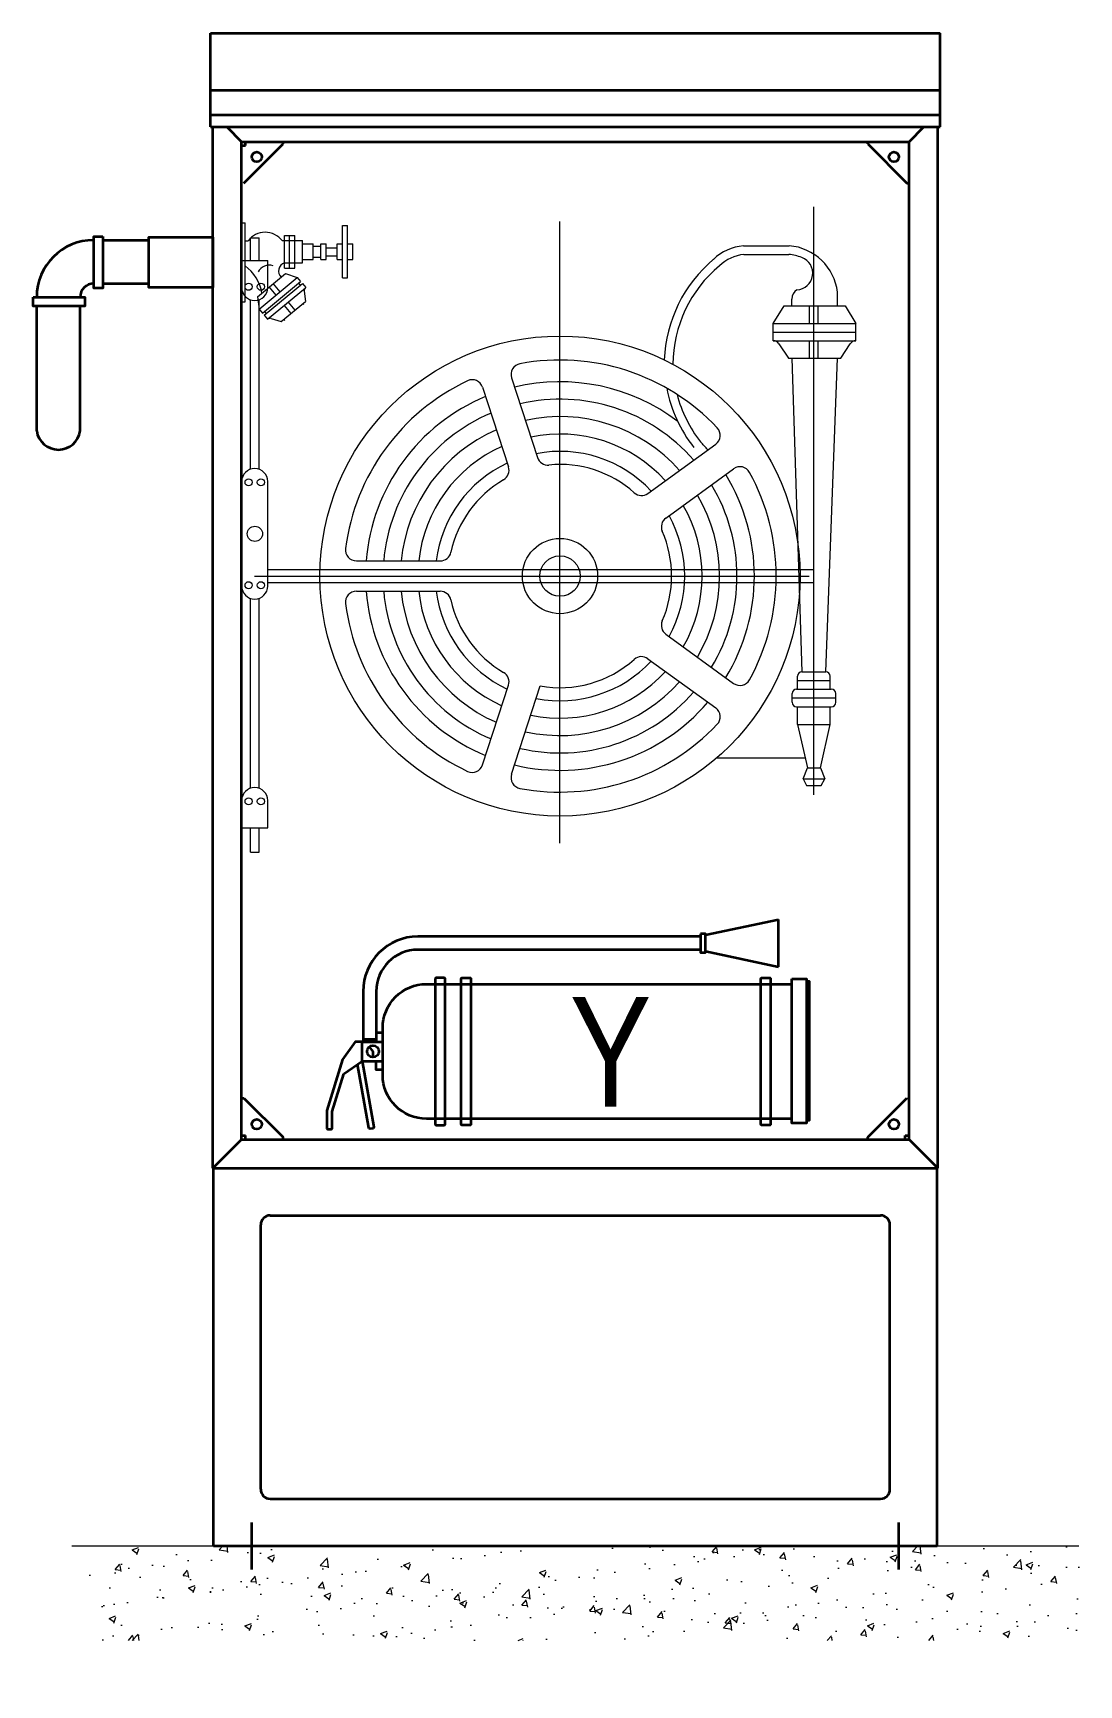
# Model space of a CAD drawing. Header units: centimetres. Extents: x 394264 to 551709, y 50011 to 59011.
# Drawn here: x 543688.5 to 543996.2, y 54478.5 to 54964.7 of the extents above; entities that cross this region are included whole.
import ezdxf
from ezdxf.enums import TextEntityAlignment as Align

# ---------------------------------------------------------------- set-up
doc = ezdxf.new("R2010")
doc.units = ezdxf.units.CM
doc.layers.get('0').update_dxf_attribs({"lineweight": 9})
doc.layers.add('0-KRCN-YNG-DETAY-ÇERÇEVE', color=71, linetype='Continuous', lineweight=40)
doc.layers.add('0-KRCN-YNG-YANGINDOLABI', color=171, linetype='Continuous', lineweight=35)
doc.styles.add('TROMANT', font='arial.ttf', dxfattribs={"width": 0.8})

# ---------------------------------------------------------------- blocks, each defined once
blk = doc.blocks.new('G$C0ACCA99D')
at = {"lineweight": 9}
h = blk.add_hatch(dxfattribs=at)
h.set_pattern_fill('AR-CONC', color=251, scale=1.389561239365641, style=0)
h.set_pattern_definition([(49.99999999999999, (288.583515132319, -957.4114156337587), (9.966769482823285, -0.8719793445925483), [1.042170929524231, -11.46388022476653]), (355, (288.583515132319, -957.4114156337587), (-1.928034750989158, 10.45217033545274), [0.8337367436193843, -9.17110417981323]), (100.4513999999998, (289.4140792309299, -957.4840805132224), (8.038742134391859, 9.580184645338985), [0.8857089741380055, -9.742799021221522]), (46.18420000000002, (288.583515132319, -954.6322931596633), (14.82996794230137, -2.299988066896096), [1.563256394286319, -17.19582033714951]), (96.63559999999993, (289.8193456682275, -954.8239596082785), (12.98771067511099, 13.53596435976637), [1.328563502893803, -14.614196197369]), (351.1842, (288.583515132319, -954.6322931596633), (12.98770010867783, 13.53597450390918), [1.250605115429076, -13.75665626971984]), (21, (289.9730763731022, -955.3270737826592), (8.29438903127821, -5.594636047049476), [1.042170929524231, -11.46388022476653]), (326.0000000000001, (289.9730763731022, -955.3270737826592), (3.381015541816152, 10.07640395321355), [0.8337367436193677, -9.171104179813062]), (71.4514, (290.6642751621584, -955.7932938860348), (11.67540797114752, 4.48175876741497), [0.8857089741380144, -9.74279902122163]), (37.49999999999999, (288.583515132319, -957.4114156337587), (0.1689686362520129, 4.625763961070416), [0, -9.05993928066398, 0, -9.310060303749795, 0, -9.205843210797372]), (7.500000000000001, (288.583515132319, -957.4114156337587), (3.655512324874578, 5.480592271835765), [0, -5.308123934376647, 0, -8.85150509475895, 0, -3.508642129398172]), (327.5, (285.484793569125, -957.4114156337587), (7.417789660089181, -0.3134137552095785), [0, -3.473903098414102, 0, -10.838577667052, 0, -14.38195882743438]), (317.5, (284.0952323291021, -957.4114156337587), (8.103728962523064, 1.391020033163708), [0, -4.516074027938332, 0, -7.197927219914019, 0, -10.21327510933746])])
h.paths.add_polyline_path([(501.1853763527943, -546.8170062257391), (480.3419577620698, -546.8170062257391), (373.9015668275024, -546.8170062257391), (353.0581482359994, -546.8170062257391), (353.0581482359994, -560.7126186260216), (501.1853763527943, -560.7126186260216)])
h.paths.add_polyline_path([(419.6424915779135, -567.2652781153604), (434.5902274201435, -567.2652781153604), (434.5902274201435, -556.3840467910973), (419.6424915779135, -556.3840467910973)], flags=9)
at = {"color": 8, "lineweight": 9}
for p, q in [((353.0581482359994, -546.8170062257391, 58309.75885703292), (373.9015668275024, -546.8170062257391, 58309.75885703292)), ((480.3419577620698, -546.8170062257391, 58309.75885703292), (501.1853763527943, -546.8170062257391, 58309.75885703292))]:
    blk.add_line(p, q, dxfattribs=at)
at = {"layer": '0-KRCN-YNG-YANGINDOLABI', "linetype": 'Continuous'}
for p, q in [((373.4846984917167, -324.2016625616839, 58309.75885703292), (480.758826170153, -324.2016625616839, 58309.75885703292)), ((373.4846984917167, -338.0259616757562, 58309.75885703292), (373.4846984917167, -324.2016625616839, 58309.75885703292)), ((480.758826170153, -338.0259616757562, 58309.75885703292), (480.758826170153, -324.2016625616839, 58309.75885703292)), ((373.4846984917167, -332.5894100276319, 58309.75885703292), (480.758826170153, -332.5894100276319, 58309.75885703292)), ((373.4846984917167, -336.217122337835, 58309.75885703292), (480.758826170153, -336.217122337835, 58309.75885703292)), ((373.8042975770877, -336.217122337835, 58309.75885703292), (480.4392270855242, -336.217122337835, 58309.75885703292)), ((373.4846984917167, -338.0259616757562, 58309.75885703292), (480.758826170153, -338.0259616757562, 58309.75885703292)), ((373.8042975405697, -491.2345566544268, 58309.75885703292), (373.8042975405697, -338.0259616757562, 58309.75885703292)), ((375.865275457898, -338.0259616757562, 58309.75885703292), (378.0424593199823, -340.203145537836, 58309.75885703292)), ((378.0424593199823, -486.9963948690588, 58309.75885703292), (378.0424593199823, -340.203145537836, 58309.75885703292)), ((378.0424593199823, -340.203145537836, 58309.75885703292), (476.2010652695899, -340.203145537836, 58309.75885703292)), ((378.0424593199823, -340.7589700302692, 58309.75885703292), (378.0424593199823, -340.203145537836, 58309.75885703292)), ((378.0424593199823, -340.203145537836, 58309.75885703292), (378.5982838161326, -340.203145537836, 58309.75885703292)), ((378.5982838161326, -340.7589700302692, 58309.75885703292), (378.5982838161326, -340.203145537836, 58309.75885703292)), ((384.1287375486354, -340.5227446262033, 58309.75885703292), (384.1287375486354, -340.203145537836, 58309.75885703292)), ((470.1147870401801, -340.5227446262033, 58309.75885703292), (470.1147870401801, -340.203145537836, 58309.75885703292)), ((476.2010652695899, -340.203145537836, 58309.75885703292), (478.3782491316742, -338.0259616757562, 58309.75885703292)), ((476.2010652695899, -486.9963948690588, 58309.75885703292), (476.2010652695899, -340.203145537836, 58309.75885703292)), ((480.439227048988, -491.2345566544268, 58309.75885703292), (480.439227048988, -338.0259616757562, 58309.75885703292)), ((378.0424593199823, -340.7589700302692, 58309.75885703292), (378.5982838161326, -340.7589700302692, 58309.75885703292)), ((378.3620584053569, -346.2894237761971, 58309.75885703292), (384.1287375486354, -340.5227446262033, 58309.75885703292)), ((470.1147870401801, -340.5227446262033, 58309.75885703292), (475.881466184961, -346.2894237761971, 58309.75885703292)), ((475.881466184961, -346.2894237761971, 58309.75885703292), (476.2010652695899, -346.2894237761971, 58309.75885703292)), ((357.6406943199909, -354.6601823321535, 58309.75885703292), (364.3690647260373, -354.6601823321535, 58309.75885703292)), ((378.0424593199823, -361.6387600973135, 58309.75885703292), (378.0424593199823, -357.6476653332666, 58309.75885703292)), ((357.6406943199909, -361.063280523148, 58309.75885703292), (364.3690647260373, -361.063280523148, 58309.75885703292)), ((347.8960768488905, -382.7566894250685, 58309.75885703292), (347.8960768488905, -364.4047998032356, 58309.75885703292)), ((354.2991750398869, -382.7566894252736, 58309.75885703292), (354.2991750398869, -364.4047998032356, 58309.75885703292)), ((446.2520133337093, -456.9060915103987, 58309.75885703292), (457.002419869008, -454.6411619104133, 58309.75885703292)), ((446.2520133337093, -459.2804761229763, 58309.75885703292), (446.2520133337093, -456.9430126139937, 58309.75885703292)), ((457.002419869008, -461.5823268265544, 58309.75885703292), (457.002419869008, -454.6411619104133, 58309.75885703292)), ((446.2520133337093, -459.3173972265176, 58309.75885703292), (457.002419869008, -461.5823268265544, 58309.75885703292)), ((395.7498504237083, -475.4577302385887, 58309.75885703292), (395.7498504237083, -472.6380774174359, 58309.75885703292)), ((395.7498504237083, -472.6380774174359, 58309.75885703292), (398.7843617330473, -472.6380774174359, 58309.75885703292)), ((395.8976074681159, -472.227481860627, 58309.75885703292), (397.8339043610322, -472.227481860627, 58309.75885703292)), ((398.7843617330473, -475.4577302385887, 58309.75885703292), (398.7843617330473, -472.6380774174359, 58309.75885703292)), ((395.7498504237083, -475.4577302385887, 58309.75885703292), (398.7843617330473, -475.4577302385887, 58309.75885703292)), ((378.0424593199823, -480.9101166426267, 58309.75885703292), (378.3620584053569, -480.9101166426267, 58309.75885703292)), ((378.3620584053569, -480.9101166426267, 58309.75885703292), (384.1287375486354, -486.6767957926204, 58309.75885703292)), ((470.1147870401801, -486.6767957926204, 58309.75885703292), (475.881466184961, -480.9101166426267, 58309.75885703292)), ((373.8042975405697, -491.2345566544268, 58309.75885703292), (378.0424593199823, -486.9963948690588, 58309.75885703292)), ((378.0424593199823, -486.9963948690588, 58309.75885703292), (378.0424593199823, -486.4405703766256, 58309.75885703292)), ((378.0424593199823, -486.4405703766256, 58309.75885703292), (378.5982838161326, -486.4405703766256, 58309.75885703292)), ((378.0424593199823, -486.9963948690588, 58309.75885703292), (476.2010652695899, -486.9963948690588, 58309.75885703292)), ((378.0424593199823, -486.9963948690588, 58309.75885703292), (378.5982838161326, -486.9963948690588, 58309.75885703292)), ((378.5982838161326, -486.9963948690588, 58309.75885703292), (378.5982838161326, -486.4405703766256, 58309.75885703292)), ((384.1287375486354, -486.9963948690588, 58309.75885703292), (384.1287375486354, -486.6767957926204, 58309.75885703292)), ((470.1147870401801, -486.9963948690588, 58309.75885703292), (470.1147870401801, -486.6767957926204, 58309.75885703292)), ((475.6452407734396, -486.9963948690588, 58309.75885703292), (475.6452407734396, -486.4405703766256, 58309.75885703292)), ((475.6452407734396, -486.4405703766256, 58309.75885703292), (476.2010652695899, -486.4405703766256, 58309.75885703292)), ((475.6452407734396, -486.9963948690588, 58309.75885703292), (476.2010652695899, -486.9963948690588, 58309.75885703292)), ((476.2010652695899, -486.9963948690588, 58309.75885703292), (476.2010652695899, -486.4405703766256, 58309.75885703292)), ((476.2010652695899, -486.9963948690588, 58309.75885703292), (480.439227048988, -491.2345566544268, 58309.75885703292)), ((373.8042975405697, -491.2345566544268, 58309.75885703292), (480.439227048988, -491.2345566544268, 58309.75885703292)), ((373.9015668275024, -546.8170062257391, 58309.75885703292), (373.9015668275024, -491.2345566544268, 58309.75885703292)), ((373.9015668275024, -491.2345566544268, 58309.75885703292), (480.3419577620698, -491.2345566544268, 58309.75885703292)), ((480.3419577620698, -546.8170062257391, 58309.75885703292), (480.3419577620698, -491.2345566544268, 58309.75885703292)), ((382.2389342631941, -498.1823628545676, 58309.75885703292), (472.0045903256214, -498.1823628545676, 58309.75885703292)), ((380.8493730239134, -538.4796387796068, 58309.75885703292), (380.8493730239134, -499.571924088631, 58309.75885703292)), ((473.3941515656625, -538.4796387796068, 58309.75885703292), (473.3941515656625, -499.571924088631, 58309.75885703292)), ((382.2389342631941, -539.8692000255983, 58309.75885703292), (472.0045903256214, -539.8692000255983, 58309.75885703292)), ((379.5292898469197, -550.2909093287899, 58309.75885703292), (379.5292898469197, -543.3431031286482, 58309.75885703292)), ((474.7142347433764, -550.2909093287899, 58309.75885703292), (474.7142347433764, -543.3431031286482, 58309.75885703292)), ((373.9015668275024, -546.8170062257391, 58309.75885703292), (480.3419577620698, -546.8170062257391, 58309.75885703292))]:
    blk.add_line(p, q, dxfattribs=at)
at = {"layer": '0-KRCN-YNG-YANGINDOLABI', "color": 120, "lineweight": 15}
for p, q in [((462.2068729728417, -436.2862845222025, 58309.75885703292), (462.2068729728417, -349.7695386975161, 58309.75885703292)), ((378.0424593199823, -363.755231427594, 58309.75885703292), (378.0424593199823, -352.1394812355311, 58309.75885703292)), ((378.0424593199823, -352.1394812355311, 58309.75885703292), (378.5613315868977, -352.1394812355311, 58309.75885703292)), ((378.5613315868977, -363.755231427594, 58309.75885703292), (378.5613315868977, -352.1394812355311, 58309.75885703292)), ((424.8617754606821, -443.4048262601618, 58309.75885703292), (424.8617754606821, -351.9295894489946, 58309.75885703292)), ((378.5613315868977, -354.7562695637725, 58309.75885703292), (378.994274861474, -354.7562695637725, 58309.75885703292)), ((379.3230789581576, -354.3329221548579, 58309.75885703292), (380.6036985963656, -354.3329221548579, 58309.75885703292)), ((379.3230789581576, -357.6476653332666, 58309.75885703292), (379.3230789581576, -354.3329221548579, 58309.75885703292)), ((380.6036985963656, -357.6476653332666, 58309.75885703292), (380.6036985963656, -354.3329221548579, 58309.75885703292)), ((383.9909674272749, -354.7499396052408, 58309.75885703292), (387.0134211990262, -354.7499396052408, 58309.75885703292)), ((384.3241199587974, -358.7838914655717, 58309.75885703292), (384.3241199587974, -353.981567822324, 58309.75885703292)), ((384.3241199587974, -353.981567822324, 58309.75885703292), (385.8608635246419, -353.981567822324, 58309.75885703292)), ((385.0924917417397, -358.7838914655717, 58309.75885703292), (385.0924917417397, -353.981567822324, 58309.75885703292)), ((385.8608635246419, -358.7838914655717, 58309.75885703292), (385.8608635246419, -353.981567822324, 58309.75885703292)), ((387.0134211990262, -358.0155196826549, 58309.75885703292), (387.0134211990262, -354.7499396052408, 58309.75885703292)), ((392.8499100457302, -360.2245885585457, 58309.75885703292), (392.8499100457302, -352.5408707293486, 58309.75885703292)), ((392.8499100457302, -352.5408707293486, 58309.75885703292), (393.6182818286725, -352.5408707293486, 58309.75885703292)), ((393.6182818286725, -360.2245885585457, 58309.75885703292), (393.6182818286725, -352.5408707293486, 58309.75885703292)), ((387.0134211990262, -355.2343219693203, 58309.75885703292), (388.5501647648525, -355.2343219693203, 58309.75885703292)), ((388.5501647648525, -357.5311373185732, 58309.75885703292), (388.5501647648525, -355.2343219693203, 58309.75885703292)), ((388.5501647648525, -355.5635721514991, 58309.75885703292), (389.7027224392368, -355.5635721514991, 58309.75885703292)), ((388.5501647648525, -357.2018871364025, 58309.75885703292), (389.7027224392368, -357.2018871364025, 58309.75885703292)), ((389.7027224392368, -355.2343219693203, 58309.75885703292), (390.4710942221573, -355.2343219693203, 58309.75885703292)), ((389.7027224392368, -357.5311373185732, 58309.75885703292), (389.7027224392368, -355.2343219693203, 58309.75885703292)), ((390.4710942221573, -357.5311373185732, 58309.75885703292), (390.4710942221573, -355.2343219693203, 58309.75885703292)), ((390.4710942221573, -355.7952664624099, 58309.75885703292), (392.081538262828, -355.7952664624099, 58309.75885703292)), ((390.4710942221573, -356.9701928254854, 58309.75885703292), (392.081538262828, -356.9701928254854, 58309.75885703292)), ((392.081538262828, -355.2343219693203, 58309.75885703292), (392.8499100457302, -355.2343219693203, 58309.75885703292)), ((392.081538262828, -357.5311373185732, 58309.75885703292), (392.081538262828, -355.2343219693203, 58309.75885703292)), ((393.6182818286725, -357.5311373185732, 58309.75885703292), (393.6182818286725, -355.2343219693203, 58309.75885703292)), ((393.6182818286725, -355.2343219693203, 58309.75885703292), (394.3866536115966, -355.2343219693203, 58309.75885703292)), ((394.3866536115966, -357.5311373185732, 58309.75885703292), (394.3866536115966, -355.2343219693203, 58309.75885703292)), ((451.8317448939051, -355.5008761817007, 58309.75885703292), (458.5794750643327, -355.5008761817044, 58309.75885703292)), ((451.8966761318516, -356.7814958198996, 58309.75885703292), (458.5031253527995, -356.7814958198996, 58309.75885703292)), ((458.5034275355501, -356.7814958198996, 58309.75885703292), (458.5089363195548, -356.7814958198996, 58309.75885703292)), ((378.0424593199823, -357.6476653332666, 58309.75885703292), (381.8843182345772, -357.6476653332666, 58309.75885703292)), ((380.3571001166056, -363.0182097295942, 58309.75885703292), (384.4971088060774, -359.5845975363109, 58309.75885703292)), ((381.8843182345772, -361.6387600973135, 58309.75885703292), (381.8843182345772, -357.6476653332666, 58309.75885703292)), ((384.3241199587974, -358.0155196826549, 58309.75885703292), (387.0134211990262, -358.0155196826549, 58309.75885703292)), ((384.3241199587974, -358.7838914655717, 58309.75885703292), (385.8608635246419, -358.7838914655717, 58309.75885703292)), ((384.4971088060774, -359.5845975363109, 58309.75885703292), (386.2174281272637, -360.1543121273567, 58309.75885703292)), ((387.0134211990262, -357.5311373185732, 58309.75885703292), (388.5501647648525, -357.5311373185732, 58309.75885703292)), ((389.7027224392368, -357.5311373185732, 58309.75885703292), (390.4710942221573, -357.5311373185732, 58309.75885703292)), ((392.081538262828, -357.5311373185732, 58309.75885703292), (392.8499100457302, -357.5311373185732, 58309.75885703292)), ((393.6182818286725, -357.5311373185732, 58309.75885703292), (394.3866536115966, -357.5311373185732, 58309.75885703292)), ((380.5988449058495, -364.814214389663, 58309.75885703292), (386.2174281272637, -360.1543121273567, 58309.75885703292)), ((381.0893609334744, -365.4056442024412, 58309.75885703292), (386.7079441548522, -360.7457419401335, 58309.75885703292)), ((381.3550761924744, -365.7260250198697, 58309.75885703292), (386.9736594138885, -361.0661227575633, 58309.75885703292)), ((381.8604934561481, -366.3050961470426, 58309.75885703292), (387.4492742054645, -361.6699112559436, 58309.75885703292)), ((382.0855881527532, -361.5846481015883, 58309.75885703292), (383.0666202079665, -362.7675077271438, 58309.75885703292)), ((382.6770179655286, -361.0941320739744, 58309.75885703292), (383.6580500207419, -362.2769916995321, 58309.75885703292)), ((386.2174281272637, -360.1543121273567, 58309.75885703292), (386.7079441548522, -360.7457419401335, 58309.75885703292)), ((386.4001571809167, -361.0010122030617, 58309.75885703292), (386.6658724399167, -361.3213930204888, 58309.75885703292)), ((386.9736594138885, -361.0661227575633, 58309.75885703292), (387.4641754414952, -361.657552570337, 58309.75885703292)), ((387.4492742054645, -361.6699112559436, 58309.75885703292), (387.4641754414952, -361.657552570337, 58309.75885703292)), ((392.8499100457302, -360.2245885585457, 58309.75885703292), (393.6182818286725, -360.2245885585457, 58309.75885703292)), ((378.0424593199823, -363.755231427594, 58309.75885703292), (378.5613315868977, -363.755231427594, 58309.75885703292)), ((379.3230789581576, -388.3879687773801, 58309.75885703292), (379.3230789581576, -363.4498297578966, 58309.75885703292)), ((380.3571001166056, -363.0182097295942, 58309.75885703292), (380.5988449058495, -364.814214389663, 58309.75885703292)), ((380.6036985963656, -388.3879687773801, 58309.75885703292), (380.6036985963656, -363.4498297578966, 58309.75885703292)), ((383.8616264476805, -366.6419114098853, 58309.75885703292), (387.4102053243405, -363.6988152442145, 58309.75885703292)), ((384.3133675222016, -364.2707481701309, 58309.75885703292), (385.2943995773967, -365.4536077956864, 58309.75885703292)), ((384.9047973349552, -363.7802321425183, 58309.75885703292), (385.8858293902085, -364.9630917680747, 58309.75885703292)), ((387.047189783756, -363.9998905993648, 58309.75885703292), (387.1812419937851, -364.1615213494601, 58309.75885703292)), ((387.2442729365357, -362.1759040112775, 58309.75885703292), (387.4102053243405, -363.6988152442145, 58309.75885703292)), ((456.2231032092895, -366.9238605143314, 58309.75885703292), (457.8238777570477, -364.3626212379327, 58309.75885703292)), ((457.8238777570477, -364.3626212379327, 58309.75885703292), (466.7882152244274, -364.3626212379327, 58309.75885703292)), ((458.9359199176652, -364.3626212379327, 58309.75885703292), (458.9359199176652, -363.3515647113645, 58309.75885703292)), ((461.5665631537413, -366.9238605143314, 58309.75885703292), (461.5665631537413, -364.3626212379327, 58309.75885703292)), ((462.8471827919348, -366.9238605143314, 58309.75885703292), (462.8471827919348, -364.3626212379327, 58309.75885703292)), ((465.67617306381, -364.3626212379327, 58309.75885703292), (465.67617306381, -362.3392720497495, 58309.75885703292)), ((466.7882152244274, -364.3626212379327, 58309.75885703292), (468.3889897722038, -366.9238605143314, 58309.75885703292)), ((380.5988449058495, -364.814214389663, 58309.75885703292), (381.0893609334744, -365.4056442024412, 58309.75885703292)), ((381.3550761924744, -365.7260250198697, 58309.75885703292), (381.8455922200992, -366.3174548326469, 58309.75885703292)), ((381.397147907428, -365.1503739395148, 58309.75885703292), (381.662863166428, -365.4707547569383, 58309.75885703292)), ((381.8455922200992, -366.3174548326469, 58309.75885703292), (381.8604934561481, -366.3050961470426, 58309.75885703292)), ((382.3956698517177, -366.1972053952131, 58309.75885703292), (383.8616264476805, -366.6419114098853, 58309.75885703292)), ((384.2431368737089, -366.3627839925734, 58309.75885703292), (384.3797027429428, -366.5222965555363, 58309.75885703292)), ((456.2231032092895, -366.9238605143314, 58309.75885703292), (468.3889897722038, -366.9238605143314, 58309.75885703292)), ((456.2231032092895, -369.4850997907292, 58309.75885703292), (456.2231032092895, -366.9238605143314, 58309.75885703292)), ((468.3889897722038, -369.4850997907292, 58309.75885703292), (468.3889897722038, -366.9238605143314, 58309.75885703292)), ((456.2231032092895, -368.2044801525317, 58309.75885703292), (468.3889897722038, -368.2044801525317, 58309.75885703292)), ((456.2231032092895, -369.4850997907292, 58309.75885703292), (456.2553687716645, -369.4850997907292, 58309.75885703292)), ((456.2553687716645, -369.4850997907292, 58309.75885703292), (468.3567242098106, -369.4850997907292, 58309.75885703292)), ((457.056720032997, -369.916103802263, 58309.75885703292), (458.4641875761445, -372.0463390671284, 58309.75885703292)), ((461.5665631537413, -372.0463390671284, 58309.75885703292), (461.5665631537413, -369.4850997907292, 58309.75885703292)), ((462.8471827919348, -372.0463390671284, 58309.75885703292), (462.8471827919348, -369.4850997907292, 58309.75885703292)), ((466.1479054053489, -372.0463390671284, 58309.75885703292), (467.5553729484782, -369.916103802263, 58309.75885703292)), ((468.3567242098106, -369.4850997907292, 58309.75885703292), (468.3889897722038, -369.4850997907292, 58309.75885703292)), ((458.4641875761445, -372.0463390671284, 58309.75885703292), (466.1479054053489, -372.0463390671284, 58309.75885703292)), ((458.9359199176652, -372.0463390671284, 58309.75885703292), (460.4460209703175, -418.1993230131484, 58309.75885703292)), ((463.9677249753804, -418.1993230131484, 58309.75885703292), (465.67617306381, -372.0463390671284, 58309.75885703292)), ((413.4776053671558, -376.3178000146299, 58309.75885703292), (417.2892299411033, -388.0487742157702, 58309.75885703292)), ((417.7404011484614, -374.9327337042596, 58309.75885703292), (421.5520257224052, -386.6637079054044, 58309.75885703292)), ((437.7896085510329, -391.939618385632, 58309.75885703292), (447.7685712379825, -384.6894776081785, 58309.75885703292)), ((440.4241612309888, -395.5657690628509, 58309.75885703292), (450.4031239179385, -388.3156282853984, 58309.75885703292)), ((378.0424593199823, -405.5664740963548, 58309.75885703292), (378.0424593199823, -390.1990384379628, 58309.75885703292)), ((381.8843182345772, -401.5753793323083, 58309.75885703292), (381.8843182345772, -390.1990384379628, 58309.75885703292)), ((381.8843182345772, -405.5664740963548, 58309.75885703292), (381.8843182345772, -401.5753793323083, 58309.75885703292)), ((381.8843182345772, -403.1419068128102, 58309.75885703292), (462.1379997898403, -403.1419068128166, 58309.75885703292)), ((394.9191756318651, -401.8612871746122, 58309.75885703292), (407.2538518578913, -401.8612871746122, 58309.75885703292)), ((379.9172875873846, -404.1023715414667, 58309.75885703292), (461.5197614779609, -404.1023715414667, 58309.75885703292)), ((381.8843182345772, -405.0628362701104, 58309.75885703292), (462.1379997898403, -405.0628362701104, 58309.75885703292)), ((379.3230789581576, -435.3273657090676, 58309.75885703292), (379.3230789581576, -407.3775437569384, 58309.75885703292)), ((380.6036985963656, -435.3273657090676, 58309.75885703292), (380.6036985963656, -407.3775437569384, 58309.75885703292)), ((394.9191756318651, -406.3434559083144, 58309.75885703292), (407.2538518578913, -406.3434559083144, 58309.75885703292)), ((440.4241612309888, -412.6389740200761, 58309.75885703292), (450.4031239179385, -419.8891147975291, 58309.75885703292)), ((437.7896085510329, -416.2651246972951, 58309.75885703292), (447.7685712379825, -423.5152654747517, 58309.75885703292)), ((413.4776053671558, -431.8869430682967, 58309.75885703292), (417.2892299411033, -420.1559688671578, 58309.75885703292)), ((417.7404011484614, -433.2720093786688, 58309.75885703292), (421.9661592925731, -420.266463106504, 58309.75885703292)), ((459.8057111512207, -419.4799426513478, 58309.75885703292), (459.8057111512207, -418.8396328322474, 58309.75885703292)), ((459.8057111512207, -419.4799426513478, 58309.75885703292), (464.6080347944589, -419.4799426513478, 58309.75885703292)), ((459.8057111512207, -419.4799426513478, 58309.75885703292), (464.6080347944589, -419.4799426513478, 58309.75885703292)), ((459.8057111512207, -420.7605622895462, 58309.75885703292), (459.8057111512207, -419.4799426513478, 58309.75885703292)), ((460.4460209703175, -418.1993230131484, 58309.75885703292), (463.9677249753804, -418.1993230131484, 58309.75885703292)), ((464.6080347944589, -419.4799426513478, 58309.75885703292), (464.6080347944589, -418.8396328322474, 58309.75885703292)), ((464.6080347944589, -420.7605622895462, 58309.75885703292), (464.6080347944589, -419.4799426513478, 58309.75885703292)), ((459.0053238773398, -422.6814917468455, 58309.75885703292), (459.0053238773398, -421.4008721086475, 58309.75885703292)), ((459.0053238773398, -422.0411819277469, 58309.75885703292), (465.4084220683362, -422.0411819277469, 58309.75885703292)), ((459.6456336964548, -420.7605622895462, 58309.75885703292), (464.7681122492213, -420.7605622895462, 58309.75885703292)), ((459.8057111512207, -420.7605622895462, 58309.75885703292), (464.6080347944589, -420.7605622895462, 58309.75885703292)), ((465.4084220683362, -422.6814917468455, 58309.75885703292), (465.4084220683362, -421.4008721086475, 58309.75885703292)), ((459.6456336964548, -423.3218015659463, 58309.75885703292), (464.7681122492213, -423.3218015659463, 58309.75885703292)), ((459.8057111512207, -425.9393600212297, 58309.75885703292), (459.8057111512207, -423.3218015659463, 58309.75885703292)), ((464.6080347944589, -425.9393600212297, 58309.75885703292), (464.6080347944589, -423.3218015659463, 58309.75885703292)), ((459.8057111512207, -425.9393600212297, 58309.75885703292), (464.6080347944589, -425.9393600212297, 58309.75885703292)), ((459.8057111512207, -425.9393600212297, 58309.75885703292), (461.2464082441948, -432.342458212227, 58309.75885703292)), ((463.1673377015031, -432.342458212227, 58309.75885703292), (464.6080347944589, -425.9393600212297, 58309.75885703292)), ((447.9203742572681, -430.8443869080547, 58309.75885703292), (461.0363892888126, -430.8443869080547, 58309.75885703292)), ((460.6060984250798, -433.9432327599752, 58309.75885703292), (461.2464082441948, -432.342458212227, 58309.75885703292)), ((461.2464082441948, -432.342458212227, 58309.75885703292), (463.1673377015031, -432.342458212227, 58309.75885703292)), ((463.1673377015031, -432.342458212227, 58309.75885703292), (463.8076475205962, -433.9432327599752, 58309.75885703292)), ((460.6060984250798, -433.9432327599752, 58309.75885703292), (463.8076475205962, -433.9432327599752, 58309.75885703292)), ((460.6060984250798, -433.9432327599752, 58309.75885703292), (461.1307308206269, -434.9036974886249, 58309.75885703292)), ((461.1307308206269, -434.9036974886249, 58309.75885703292), (463.283015125071, -434.9036974886249, 58309.75885703292)), ((463.283015125071, -434.9036974886249, 58309.75885703292), (463.8076475205962, -433.9432327599752, 58309.75885703292)), ((378.0424593199823, -441.1295301336977, 58309.75885703292), (378.0424593199823, -437.1384353696503, 58309.75885703292)), ((381.8843182345772, -441.1295301336977, 58309.75885703292), (381.8843182345772, -437.1384353696503, 58309.75885703292)), ((378.0424593199823, -441.1295301336977, 58309.75885703292), (381.8843182345772, -441.1295301336977, 58309.75885703292)), ((379.3230789581576, -444.7297179423881, 58309.75885703292), (379.3230789581576, -441.1295301336977, 58309.75885703292)), ((380.6036985963656, -444.7297179423881, 58309.75885703292), (380.6036985963656, -441.1295301336977, 58309.75885703292)), ((379.3230789581576, -444.7297179423881, 58309.75885703292), (380.6036985963656, -444.7297179423881, 58309.75885703292)), ((475.881466184961, -480.9101166426267, 58309.75885703292), (476.2010652695899, -480.9101166426267, 58309.75885703292))]:
    blk.add_line(p, q, dxfattribs=at)
at = {"layer": '0-KRCN-YNG-YANGINDOLABI', "linetype": 'Continuous', "elevation": 58309.75885703292}
for points in [[(357.6406943199909, -354.1271161576697), (357.6406943199909, -361.719647947773), (356.3001432245655, -361.719647947773), (356.3001432245655, -354.1271161576697)], [(373.8042975405697, -354.2425351858137), (373.8042975405697, -361.6521774773105), (364.3690647260373, -361.6521774773105), (364.3690647260373, -354.2425351858137)], [(347.3630106744131, -363.0642487078344), (354.955542464515, -363.0642487078344), (354.955542464515, -364.4047998032356), (347.3630106744131, -364.4047998032356)], [(445.5294495801209, -456.7379683136842), (445.5294495801209, -459.4855204232326), (446.2520133337093, -459.4855204232326), (446.2520133337093, -456.7379683136842)], [(458.9410350587568, -463.3621987246802), (461.1262176930104, -463.3621987246802), (461.1262176930104, -484.6004551262272), (458.9410350587568, -484.6004551262272)]]:
    blk.add_lwpolyline(points, close=True, dxfattribs=at)
for points in [[(445.5294495801209, -457.1435959220171), (403.965511188766, -457.1435959220171, 0.4142135623730951), (395.8976074681159, -465.211499642674), (395.8976074681159, -472.6380774174359)], [(445.5294495801209, -459.0798928148997), (403.965511188766, -459.0798928148997, 0.4142135623724221), (397.8339043610322, -465.211499642674), (397.8339043610831, -472.6380774174359)], [(458.9410350587568, -483.9628193762819), (405.2386847095549, -483.9628193762819, -0.4142135623720295), (398.7843617330473, -477.5084963997469), (398.7843617330473, -470.5873112562786, -0.4142135623741355), (405.2386847095549, -464.1329882795344), (458.9410350587568, -464.1329882795344)], [(395.7498504237083, -472.6380774174359), (394.738346653925, -472.6380774174359), (392.8598091224449, -475.2410602435966), (390.5478615666507, -482.760134433111), (390.5478615666507, -485.3463284683048, 0.414213562373095), (390.7092196410449, -485.5076865426599), (391.1932938643222, -485.5076865426599, 0.4142135623858816), (391.3546519387528, -485.3463284683048), (391.3546519387528, -482.8813687064985), (393.0536125125182, -477.3558927642807)], [(395.7498504237083, -475.4577302385887), (397.4641129600277, -485.1797961952152, -0.4142135623704452), (397.3332258129303, -485.366722413637), (396.9365062643628, -485.4366747737895, -0.4142135623735565), (396.7495800461038, -485.3057876265921), (395.0944588046732, -475.9191286209989)]]:
    blk.add_lwpolyline(points, format="xyb", dxfattribs=at)
for points in [[(406.5152168710265, -463.3639906081044), (406.5152168710265, -484.731817047918, 0.4142135623734145), (406.6765749454789, -484.8931751222731), (407.7989863037874, -484.8931751222731, 0.4142135623727756), (407.9603443781998, -484.731817047918), (407.9603443781998, -463.3639906081044, 0.4142135623757736), (407.7989863038238, -463.2026325336983), (406.6765749454971, -463.2026325336983, 0.414213562373095)], [(411.771551493177, -463.3639906081044), (411.771551493177, -484.731817047918, -0.4142135623734145), (411.6101934187645, -484.8931751222731), (410.4877820604597, -484.8931751222731, -0.4142135623727756), (410.3264239860255, -484.731817047918), (410.3264239860255, -463.3639906081044, -0.4142135623757736), (410.4877820604015, -463.2026325336983), (411.61019341871, -463.2026325336983, -0.414213562373095)], [(455.844736386869, -463.3639906081044), (455.8447363869054, -484.731817047918, -0.4142135623734145), (455.6833783124202, -484.8931751222731), (454.56096695413, -484.8931751222731, -0.4142135623727756), (454.3996088797358, -484.731817047918), (454.3996088797176, -463.3639906081044, -0.4142135623757736), (454.56096695413, -463.2026325336983), (455.6833783124202, -463.2026325336983, -0.4142135623731183)]]:
    blk.add_lwpolyline(points, format="xyb", close=True, dxfattribs=at)
for points in [[(461.1262176930104, -463.6880196954171), (461.5219371394778, -463.6880196954171), (461.5219371394778, -484.2067101717885), (461.1262176930104, -484.2067101717885)], [(398.7843617330473, -471.317888039744), (397.8339043610322, -471.317888039744), (397.8339043610322, -472.6380774174359)], [(396.8106209334001, -473.3668632308222), (397.3484238861929, -474.0479038280118), (397.3484238861929, -474.9156873903521)], [(393.0536125125182, -477.3558927642807), (395.7498504237083, -475.4577302385887)], [(398.7843617330473, -476.7779196162287), (397.8339043610322, -476.7779196162287), (397.8339043610322, -475.4577302385887)]]:
    blk.add_lwpolyline(points, dxfattribs=at)
at = {"layer": '0-KRCN-YNG-YANGINDOLABI', "linetype": 'Continuous'}
for centre, radius in [((380.2726554841502, -342.433341702008, 58309.75885703292), 0.7295196506669613), ((473.9708691061642, -342.433341702008, 58309.75885703292), 0.7295196506669613), ((397.3484238861929, -474.0479038280118, 58309.75885703292), 0.8677835623528806), ((380.2726554841502, -484.7661987168158, 58309.75885703292), 0.7295196506669613), ((473.9708691061642, -484.7661987168158, 58309.75885703292), 0.7295196506669613)]:
    blk.add_circle(centre, radius, dxfattribs=at)
at = {"layer": '0-KRCN-YNG-YANGINDOLABI', "color": 120, "lineweight": 15}
for centre, radius in [((379.0617917335294, -361.5285519564195, 58309.75885703292), 0.5262561058191509), ((380.8707963514353, -361.5285519564195, 58309.75885703292), 0.5262561058191509), ((424.8617754606821, -404.1023715414667, 58309.75885703292), 35.31054183000567), ((379.0617917335294, -390.30924657886, 58309.75885703292), 0.5262561058191509), ((380.8707963514353, -390.30924657886, 58309.75885703292), 0.5262561058191509), ((379.9896511419938, -397.8827562671595, 58309.75885703292), 1.118419533843864), ((424.8617754606821, -404.1023715414667, 58309.75885703292), 5.536135241870221), ((424.8617754606821, -404.1023715414667, 58309.75885703292), 2.974895965471472), ((379.0617917335294, -405.4562659554599, 58309.75885703292), 0.5262561058191509), ((380.8707963514353, -405.4562659554599, 58309.75885703292), 0.5262561058191509), ((379.0617917335294, -437.2486435105438, 58309.75885703292), 0.5262561058191509), ((380.8707963514353, -437.2486435105438, 58309.75885703292), 0.5262561058191509)]:
    blk.add_circle(centre, radius, dxfattribs=at)
at = {"layer": '0-KRCN-YNG-YANGINDOLABI', "linetype": 'Continuous'}
for centre, radius, start, end in [((356.3001432245655, -363.0642487078344, 58309.75885703292), 8.404066375680905, 90, 180), ((356.3001432245655, -363.0642487078344, 58309.75885703292), 2.000968184686522, 90, 180), ((351.0976259444069, -382.2675025336421, 58309.75885703292), 3.238706597657484, 188.6874272137085, 351.3125727862836), ((382.2389342631941, -499.571924088631, 58309.75885703292), 1.389561239366045, 90, 180), ((472.0045903256214, -499.571924088631, 58309.75885703292), 1.389561239366288, 0, 90), ((382.2389342631941, -538.4796387796068, 58309.75885703292), 1.389561239366288, 180, 270), ((472.0045903256214, -538.4796387796068, 58309.75885703292), 1.389561239366045, 270, 0)]:
    blk.add_arc(centre, radius, start, end, dxfattribs=at)
at = {"layer": '0-KRCN-YNG-YANGINDOLABI', "color": 120, "lineweight": 15}
for centre, radius, start, end in [((381.4950459493812, -356.6671779723083, 58309.75885703292), 3.147288830074368, 37.52961443286527, 142.6155534795171), ((452.5514345495976, -362.9158469050435, 58309.75885703292), 7.44981503318072, 95.54370660520289, 133.4245285842322), ((452.5514345495976, -362.9158469050435, 58309.75885703292), 6.169195394981347, 96.09247737105154, 133.424528584211), ((457.9430614083103, -363.2629049989328, 58309.75885703292), 6.507455457811614, 67.71823161038573, 85.06215877012242), ((457.9430614083103, -363.2629049989328, 58309.75885703292), 7.788075096010987, 6.811068788584828, 85.31276725823668), ((459.5997819945223, -359.5408035866067, 58309.75885703292), 2.438157738402959, 272.7745087774852, 70.58015975074663), ((374.4004397434655, -363.7633636771093, 58309.75885703292), 6.758792864971582, 11.13224001787411, 52.00254462809949), ((382.1053330276554, -360.228759377836, 58309.75885703292), 1.874411807572882, 72.9033525504986, 151.9330997947085), ((384.7525207588114, -359.232020180968, 58309.75885703292), 1.289728928047587, 109.4001403277925, 224.4897996179531), ((460.6162213259522, -373.1154164791724, 58309.75885703292), 20.43607003790527, 130.0759770106687, 177.7006048991487), ((460.6162213259522, -373.1154164791724, 58309.75885703292), 19.1554503997059, 129.9710974437154, 179.4663437449763), ((379.9633887772725, -361.6387600973135, 58309.75885703292), 1.920929457299061, 180, 0), ((387.8171612261467, -362.1134836155284, 58309.75885703292), 0.5762788371897184, 129.6714019608048, 186.2182671622104), ((460.5366944654234, -363.3515647113645, 58309.75885703292), 1.600774547749217, 120.7678076196414, 180), ((382.2283804768485, -366.7486685066274, 58309.75885703292), 0.5762788371897184, 73.12453676131334, 129.6714019608048), ((456.2553687716645, -370.445564519378, 58309.75885703292), 0.9604647286495307, 33.45313479894444, 90), ((468.3567242098106, -370.445564519378, 58309.75885703292), 0.9604647286495307, 90, 146.5468652008599), ((419.2628282132318, -374.4380671648405, 58309.75885703292), 1.600774547749217, 100.6884722028465, 198.0000000001424), ((424.8617754606821, -404.1023715414667, 58309.75885703292), 31.7888378249574, 43.31152779788673, 100.6884722019401), ((424.8617754606821, -404.1023715414667, 58309.75885703292), 31.7888378249574, 115.3115277980939, 172.6884722020499), ((411.9551783023999, -376.8124665540468, 58309.75885703292), 1.600774547749217, 18.00000000019005, 115.311527798359), ((424.8617754606821, -404.1023715414667, 58309.75885703292), 28.58728872945897, 52.73206952422465, 103.5037161955716), ((460.6162213259522, -372.5507627545048, 58309.75885703292), 20.43607003790527, 191.0239214811736, 218.1763799484539), ((424.8617754606821, -404.1023715414667, 58309.75885703292), 28.58728872945897, 112.4962838043774, 175.5037161953903), ((424.8617754606821, -404.1023715414667, 58309.75885703292), 26.0260494530602, 40.93981579794264, 103.0601842021561), ((460.6162213259522, -372.5507627545048, 58309.75885703292), 19.1554503997059, 194.6026363620257, 217.9915230462067), ((424.8617754606821, -404.1023715414667, 58309.75885703292), 26.0260494530602, 112.9398157977184, 175.0601842021485), ((424.8617754606821, -404.1023715414667, 58309.75885703292), 23.46481017666146, 41.48057686845103, 102.5194231314812), ((424.8617754606821, -404.1023715414667, 58309.75885703292), 23.46481017666146, 113.4805768686195, 174.5194231313916), ((424.8617754606821, -404.1023715414667, 58309.75885703292), 20.90357090026271, 42.15454366209246, 101.8454563377492), ((446.8276595665848, -383.3944237948872, 58309.75885703292), 1.600774547749217, 305.999999999383, 43.31152779812641), ((424.8617754606821, -404.1023715414667, 58309.75885703292), 20.90357090026271, 114.1545436624433, 173.8454563374152), ((424.8617754606821, -404.1023715414667, 58309.75885703292), 18.34233162386396, 43.01799088695942, 100.9820091130863), ((424.8617754606821, -404.1023715414667, 58309.75885703292), 28.58728872945897, 40.49628380428237, 43.72804604335638), ((379.9633887772725, -390.1990384379628, 58309.75885703292), 1.920929457299061, 0, 180), ((424.8617754606821, -404.1023715414667, 58309.75885703292), 18.34233162386396, 115.0179908870134, 172.9820091129824), ((415.766802876351, -388.5434407551879, 58309.75885703292), 1.600774547749217, 300.3084200105605, 18.00000000022103), ((423.0744527871793, -386.1690413659871, 58309.75885703292), 1.600774547749217, 198.00000000019, 275.6915799892989), ((424.8617754606821, -404.1023715414667, 58309.75885703292), 16.4214021665649, 48.30842001101045, 95.69157998894401), ((451.3440355893581, -389.6106820986865, 58309.75885703292), 1.600774547749217, 28.688472202068, 126.0000000003283), ((424.8617754606821, -404.1023715414667, 58309.75885703292), 31.7888378249574, 331.3115277982284, 28.68847220180624), ((424.8617754606821, -404.1023715414667, 58309.75885703292), 16.4214021665649, 120.3084200109375, 167.6915799888962), ((424.8617754606821, -404.1023715414667, 58309.75885703292), 26.0260494530602, 328.9398157975041, 31.06018420250013), ((424.8617754606821, -404.1023715414667, 58309.75885703292), 28.58728872945897, 328.4962838044, 31.50371619559998), ((436.8486968796351, -390.6445645723393, 58309.75885703292), 1.600774547749217, 228.3084200101525, 305.999999999383), ((424.8617754606821, -404.1023715414667, 58309.75885703292), 20.90357090026271, 330.1545436621239, 29.84545633787623), ((424.8617754606821, -404.1023715414667, 58309.75885703292), 23.46481017666146, 329.4805768685969, 30.5194231314529), ((441.3650729024084, -396.8608228761432, 58309.75885703292), 1.600774547749217, 126.0000000003283, 203.6915799883429), ((424.8617754606821, -404.1023715414667, 58309.75885703292), 18.34233162386396, 331.0179908866685, 28.98200911333176), ((424.8617754606821, -404.1023715414667, 58309.75885703292), 16.4214021665649, 336.3084200110244, 23.69157998897564), ((394.9191756318651, -400.2605126268622, 58309.75885703292), 1.600774547749217, 172.6884722021697, 270), ((407.2538518578913, -400.2605126268622, 58309.75885703292), 1.600774547749217, 270, 347.6915799891939), ((379.9633887772725, -405.5664740963548, 58309.75885703292), 1.920929457299061, 180, 0), ((394.9191756318651, -407.9442304560648, 58309.75885703292), 1.600774547749217, 90, 187.3115277978384), ((424.8617754606821, -404.1023715414667, 58309.75885703292), 31.7888378249574, 187.3115277979474, 244.6884722019061), ((424.8617754606821, -404.1023715414667, 58309.75885703292), 28.58728872945897, 184.4962838046098, 247.5037161956226), ((424.8617754606821, -404.1023715414667, 58309.75885703292), 26.0260494530602, 184.9398157978479, 247.0601842022815), ((424.8617754606821, -404.1023715414667, 58309.75885703292), 23.46481017666146, 185.4805768686043, 246.5194231313805), ((424.8617754606821, -404.1023715414667, 58309.75885703292), 20.90357090026271, 186.1545436625798, 245.8454563375567), ((424.8617754606821, -404.1023715414667, 58309.75885703292), 18.34233162386396, 187.0179908870161, 244.9820091129866), ((407.2538518578913, -407.9442304560648, 58309.75885703292), 1.600774547749217, 12.30842001080605, 90), ((424.8617754606821, -404.1023715414667, 58309.75885703292), 16.4214021665649, 192.3084200111024, 239.6915799889891), ((441.3650729024084, -411.3439202067834, 58309.75885703292), 1.600774547749217, 156.3084200116571, 233.9999999996717), ((424.8617754606821, -404.1023715414667, 58309.75885703292), 18.34233162386396, 259.0179908869137, 316.9820091130407), ((424.8617754606821, -404.1023715414667, 58309.75885703292), 16.4214021665649, 259.8438273316102, 311.6915799889897), ((436.8486968796351, -417.5601785105873, 58309.75885703292), 1.600774547749217, 54.00000000061704, 131.6915799898475), ((415.766802876351, -419.6613023277387, 58309.75885703292), 1.600774547749217, 341.9999999997623, 59.69157998943948), ((424.8617754606821, -404.1023715414667, 58309.75885703292), 23.46481017666146, 257.4805768685188, 318.519423131549), ((424.8617754606821, -404.1023715414667, 58309.75885703292), 20.90357090026271, 258.1545436622508, 317.8454563379075), ((451.3440355893581, -418.5940609842401, 58309.75885703292), 1.600774547749217, 233.9999999996717, 331.3115277979266), ((460.4460209703175, -418.8396328322474, 58309.75885703292), 0.6403098190996869, 90, 180), ((463.9677249753804, -418.8396328322474, 58309.75885703292), 0.6403098190996869, 0, 90), ((424.8617754606821, -404.1023715414667, 58309.75885703292), 28.58728872945897, 256.4962838044285, 319.5037161957178), ((424.8617754606821, -404.1023715414667, 58309.75885703292), 26.0260494530602, 256.9398157978439, 319.0601842020574), ((459.6456336964548, -421.4008721086475, 58309.75885703292), 0.6403098190996869, 90, 180), ((459.6456336964548, -422.6814917468455, 58309.75885703292), 0.6403098190996869, 180, 270), ((464.7681122492213, -421.4008721086475, 58309.75885703292), 0.6403098190996869, 0, 90), ((464.7681122492213, -422.6814917468455, 58309.75885703292), 0.6403098190996869, 270, 0), ((446.8276595665848, -424.8103192880444, 58309.75885703292), 1.600774547749217, 316.688472201875, 54.00000000063499), ((424.8617754606821, -404.1023715414667, 58309.75885703292), 31.7888378249574, 259.31152779806, 316.6884722021134), ((411.9551783023999, -431.3922765288803, 58309.75885703292), 1.600774547749217, 244.688472201641, 341.9999999997789), ((419.2628282132318, -433.7666759180861, 58309.75885703292), 1.600774547749217, 161.9999999998634, 259.3115277971535), ((379.9633887772725, -437.1384353696503, 58309.75885703292), 1.920929457299061, 0, 180)]:
    blk.add_arc(centre, radius, start, end, dxfattribs=at)
at = {"layer": '0-KRCN-YNG-YANGINDOLABI', "color": 200, "style": 'TROMANT', "text_generation_flag": 4, "width": 0.8000000000000002}
blk.add_text('Y', height=16.13580744131211, rotation=180, dxfattribs=at).set_placement((432.3038840568697, -474.1148085084619, 58309.75885703292), align=Align.MIDDLE)
blk = doc.blocks.new('*U236')
at = {"layer": '0-KRCN-YNG-DETAY-ÇERÇEVE', "xscale": 2, "yscale": 2, "zscale": 2}
blk.add_blockref('G$C0ACCA99D', (0, 0), dxfattribs=at)

msp = doc.modelspace()

# ---------------------------------------------------------------- block references
at = {"layer": '0-KRCN-YNG-DETAY-ÇERÇEVE'}
msp.add_blockref('*U236', (542993.8174612519, 55613.07926290841), dxfattribs=at)

doc.saveas('drawing.dxf')
